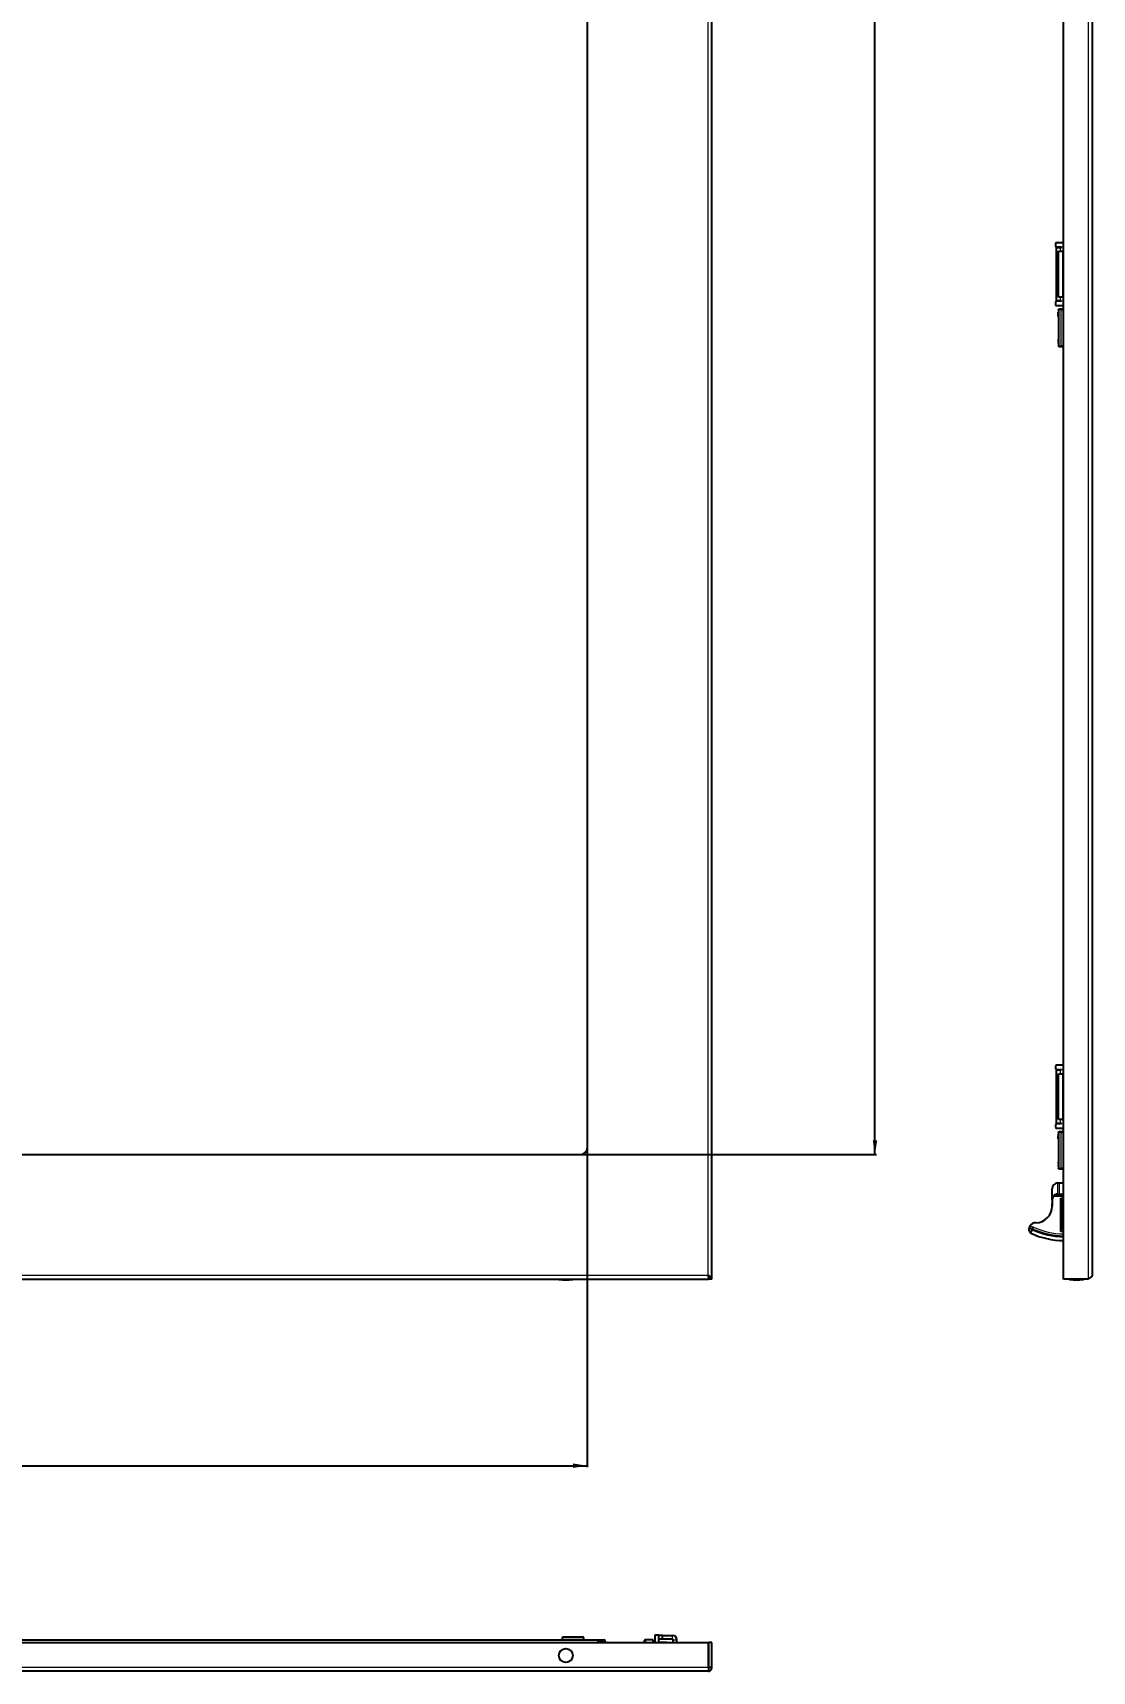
# Model space of a CAD drawing. Header units: millimetres. Extents: x -975 to 2049, y -1447 to 978.
# Drawn here: x -223 to 517, y -1427 to -281 of the extents above; entities that cross this region are included whole.
import ezdxf

# ---------------------------------------------------------------- set-up
doc = ezdxf.new("R2010")
doc.units = ezdxf.units.MM
doc.layers.add('FORMAT', color=7, linetype='Continuous')
doc.styles.add('SLDTEXTSTYLE0', font='TXT', dxfattribs={"width": 0.75})
doc.dimstyles.new('SLDDIMSTYLE0', dxfattribs={"dimtxt": 20, "dimasz": 10, "dimexe": 0, "dimexo": 0.0625, "dimgap": 5, "dimtad": 2, "dimdec": 1, "dimrnd": 1e-09, "dimzin": 12, "dimdsep": 46, "dimtxsty": 'SLDTEXTSTYLE0', "dimsah": 1, "dimcen": 0.09, "dimadec": 0, "dimazin": 3, "dimtfac": 1, "dimtofl": 0, "dimtmove": 0, "dimatfit": 3, "dimfxl": 0, "dimfrac": 2, "dimtolj": 1, "dimtzin": 12, "dimarcsym": 0})

# ---------------------------------------------------------------- blocks, each defined once
blk = doc.blocks.new('_D_2')
at = {"layer": 'FORMAT'}
for p, q in [((-655.6, -1060.7), (-655.6, -1284.2)), ((164.4, -1060.7), (164.4, -1284.2)), ((-655.6, -1283.2), (164.4, -1283.2))]:
    blk.add_line(p, q, dxfattribs=at)
for points in [[(-655.6, -1283.2), (-645.6, -1284.7), (-645.6, -1281.6)], [(164.4, -1283.2), (154.4, -1281.6), (154.4, -1284.7)]]:
    blk.add_solid(points, dxfattribs=at)
at = {"layer": 'FORMAT', "insert": (-267.7, -1257.4), "char_height": 20, "attachment_point": 1, "style": 'SLDTEXTSTYLE0'}
blk.add_mtext('820', dxfattribs=at)
blk = doc.blocks.new('_D_3')
at = {"layer": 'FORMAT'}
for p, q in [((159.5, 715.3), (366.4, 715.3)), ((365.4, -1065.7), (365.4, 715.3)), ((159.5, -1065.7), (366.4, -1065.7))]:
    blk.add_line(p, q, dxfattribs=at)
for points in [[(365.4, 715.3), (363.9, 705.3), (367, 705.3)], [(365.4, -1065.7), (367, -1055.7), (363.9, -1055.7)]]:
    blk.add_solid(points, dxfattribs=at)
at = {"layer": 'FORMAT', "insert": (339.7, -204.7), "char_height": 20, "attachment_point": 1, "rotation": 90, "style": 'SLDTEXTSTYLE0'}
blk.add_mtext('1781', dxfattribs=at)

msp = doc.modelspace()

# ---------------------------------------------------------------- linework, layer by layer
at = {"color": 7, "linetype": 'Continuous', "lineweight": 25}
for p, q in [((251.44, -1152.68), (251.44, 802.32)), ((497.27, -1152.68), (497.27, 802.32)), ((164.44, -1060.68), (164.44, 710.32)), ((517.27, -254.18), (517.27, -1150.08)), ((491.72, -428.68), (491.72, -430.68)), ((497.27, -428.18), (492.22, -428.18)), ((492.22, -431.18), (495.72, -431.18)), ((492.22, -431.18), (492.22, -431.48)), ((492.22, -468.88), (492.22, -431.48)), ((492.22, -431.48), (495.22, -431.48)), ((493.77, -434.18), (496.77, -434.18)), ((493.77, -466.18), (493.77, -434.18)), ((494.72, -431.18), (494.72, -431.48)), ((495.22, -431.48), (495.72, -431.48)), ((495.72, -431.48), (495.72, -431.18)), ((497.27, -434.18), (496.77, -434.18)), ((495.22, -468.88), (492.22, -468.88)), ((492.22, -468.88), (492.22, -469.18)), ((495.72, -469.18), (492.22, -469.18)), ((496.77, -466.18), (493.77, -466.18)), ((494.72, -468.88), (494.72, -469.18)), ((495.72, -468.88), (495.22, -468.88)), ((495.72, -469.18), (495.72, -468.88)), ((496.77, -466.18), (497.27, -466.18)), ((491.72, -469.68), (491.72, -471.68)), ((492.22, -472.18), (497.27, -472.18)), ((493.67, -475.18), (493.67, -500.18)), ((497.27, -474.68), (495.67, -474.68)), ((495.67, -500.68), (497.27, -500.68)), ((491.72, -1003.68), (491.72, -1005.68)), ((497.27, -1003.18), (492.22, -1003.18)), ((492.22, -1006.18), (495.72, -1006.18)), ((492.22, -1006.18), (492.22, -1006.48)), ((492.22, -1043.88), (492.22, -1006.48)), ((492.22, -1006.48), (495.22, -1006.48)), ((494.72, -1006.18), (494.72, -1006.48)), ((495.22, -1006.48), (495.72, -1006.48)), ((495.72, -1006.48), (495.72, -1006.18)), ((493.77, -1009.18), (496.77, -1009.18)), ((493.77, -1041.18), (493.77, -1009.18)), ((497.27, -1009.18), (496.77, -1009.18)), ((496.77, -1041.18), (493.77, -1041.18)), ((496.77, -1041.18), (497.27, -1041.18)), ((491.72, -1044.68), (491.72, -1046.68)), ((495.22, -1043.88), (492.22, -1043.88)), ((492.22, -1043.88), (492.22, -1044.18)), ((495.72, -1044.18), (492.22, -1044.18)), ((492.22, -1047.18), (497.27, -1047.18)), ((493.67, -1050.18), (493.67, -1075.18)), ((494.72, -1043.88), (494.72, -1044.18)), ((495.72, -1043.88), (495.22, -1043.88)), ((497.27, -1049.68), (495.67, -1049.68)), ((495.72, -1044.18), (495.72, -1043.88)), ((-650.56, -1065.68), (159.44, -1065.68)), ((495.67, -1075.68), (497.27, -1075.68)), ((493.27, -1085.53), (493.27, -1085.53)), ((493.27, -1085.53), (493.3, -1085.53)), ((493.3, -1085.53), (494.26, -1085.53)), ((494.26, -1085.53), (497.27, -1085.53)), ((489.17, -1097.86), (489.27, -1097.86)), ((489.17, -1097.99), (489.17, -1099.55)), ((489.17, -1097.99), (489.27, -1097.99)), ((489.17, -1099.55), (489.27, -1099.55)), ((489.27, -1095.47), (489.27, -1089.53)), ((489.27, -1095.47), (489.27, -1089.53)), ((489.27, -1097.53), (489.27, -1095.47)), ((489.27, -1097.53), (489.27, -1101.78)), ((493.27, -1093.53), (497.27, -1093.53)), ((495.27, -1096.03), (497.27, -1096.03)), ((495.27, -1098.68), (495.27, -1096.03)), ((495.27, -1116.68), (495.27, -1098.68)), ((496.27, -1097.68), (497.27, -1097.68)), ((489.16, -1099.68), (489.17, -1099.68)), ((489.17, -1099.68), (489.27, -1099.68)), ((489.17, -1099.75), (489.27, -1099.75)), ((489.17, -1099.88), (489.27, -1099.88)), ((489.17, -1100.88), (489.17, -1099.88)), ((489.17, -1100.88), (489.27, -1100.88)), ((489.17, -1101.38), (489.17, -1100.88)), ((489.17, -1101.38), (489.27, -1101.38)), ((475.54, -1117.71), (473.38, -1116.82)), ((495.27, -1119.33), (495.27, -1116.68)), ((497.27, -1119.33), (495.27, -1119.33)), ((497.27, -1117.68), (496.27, -1117.68)), ((-740.26, -1152.68), (249.14, -1152.68)), ((249.14, -1150.68), (249.14, -1152.68)), ((251.44, -1152.68), (249.44, -1152.68)), ((514.67, -1152.68), (497.27, -1152.68)), ((-740.26, -1406.84), (249.14, -1406.84)), ((-608.06, -1404.84), (171.94, -1404.84)), ((147.44, -1402.84), (146.94, -1403.34)), ((146.94, -1403.34), (146.94, -1404.84)), ((161.94, -1403.34), (146.94, -1403.34)), ((147.44, -1402.84), (161.44, -1402.84)), ((161.94, -1403.34), (161.44, -1402.84)), ((161.94, -1404.84), (161.94, -1403.34)), ((171.94, -1404.84), (175.94, -1404.84)), ((171.94, -1405.84), (171.94, -1404.84)), ((171.94, -1406.84), (171.94, -1405.84)), ((176.94, -1405.84), (176.94, -1406.84)), ((204.39, -1406.84), (204.39, -1405.39)), ((210.39, -1404.79), (204.99, -1404.79)), ((210.39, -1406.84), (210.39, -1404.79)), ((211.89, -1406.79), (210.64, -1406.79)), ((211.89, -1401.29), (214.39, -1401.29)), ((211.89, -1401.79), (211.89, -1401.29)), ((211.89, -1406.84), (211.89, -1401.79)), ((214.39, -1401.29), (214.39, -1401.79)), ((214.39, -1406.84), (214.39, -1401.79)), ((214.89, -1401.79), (214.39, -1401.83)), ((219.84, -1406.79), (214.39, -1406.79)), ((216.89, -1401.79), (214.89, -1401.79)), ((214.89, -1404.29), (216.89, -1404.29)), ((216.89, -1401.79), (223.89, -1401.79)), ((216.89, -1404.29), (216.89, -1401.79)), ((216.89, -1404.29), (223.89, -1404.29)), ((219.89, -1406.84), (219.84, -1406.79)), ((219.84, -1406.84), (219.84, -1406.79)), ((224.39, -1406.84), (224.39, -1404.79)), ((226.89, -1406.84), (226.89, -1404.79)), ((249.14, -1424.24), (249.14, -1406.84)), ((251.44, -1406.84), (249.44, -1406.84)), ((249.44, -1424.24), (249.44, -1406.84)), ((251.44, -1424.24), (251.44, -1406.84)), ((248.84, -1426.84), (-739.96, -1426.84)), ((251.44, -1424.24), (249.44, -1424.24))]:
    msp.add_line(p, q, dxfattribs=at)
at = {"color": 8, "linetype": 'Continuous', "lineweight": 18}
for p, q in [((514.67, -1152.68), (514.67, 802.32)), ((248.84, -1150.08), (248.84, 799.72)), ((495.22, -431.48), (495.22, -431.18)), ((495.22, -434.18), (495.22, -431.48)), ((496.77, -466.18), (496.77, -434.18)), ((495.22, -468.88), (495.22, -466.18)), ((495.22, -469.18), (495.22, -468.88)), ((495.67, -475.18), (497.27, -475.18)), ((495.67, -500.18), (495.67, -475.18)), ((497.27, -500.18), (495.67, -500.18)), ((495.22, -1006.48), (495.22, -1006.18)), ((495.22, -1009.18), (495.22, -1006.48)), ((496.77, -1041.18), (496.77, -1009.18)), ((495.22, -1043.88), (495.22, -1041.18)), ((495.22, -1044.18), (495.22, -1043.88)), ((495.67, -1050.18), (497.27, -1050.18)), ((495.67, -1075.18), (495.67, -1050.18)), ((497.27, -1075.18), (495.67, -1075.18)), ((493.3, -1093.03), (493.3, -1085.53)), ((494.26, -1085.53), (494.26, -1093.03)), ((489.27, -1089.53), (489.27, -1089.53)), ((497.27, -1095.03), (490.15, -1095.03)), ((493.27, -1093.53), (493.27, -1093.03)), ((493.27, -1093.03), (493.3, -1093.03)), ((493.3, -1093.53), (493.3, -1093.03)), ((493.3, -1093.03), (494.26, -1093.03)), ((494.26, -1093.03), (497.27, -1093.03)), ((495.27, -1098.68), (496.27, -1098.68)), ((496.27, -1097.68), (496.27, -1098.68)), ((497.27, -1098.68), (496.27, -1098.68)), ((496.27, -1098.68), (496.27, -1116.68)), ((473.94, -1115.43), (476.14, -1116.34)), ((495.27, -1116.68), (496.27, -1116.68)), ((496.27, -1116.68), (497.27, -1116.68)), ((496.27, -1117.68), (496.27, -1116.68)), ((-739.96, -1150.08), (248.84, -1150.08)), ((144.58, -1152.81), (149.44, -1152.81)), ((144.7, -1152.93), (149.44, -1152.93)), ((149.44, -1152.81), (154.31, -1152.81)), ((149.44, -1152.93), (154.19, -1152.93)), ((501.41, -1152.81), (511.13, -1152.81)), ((501.52, -1152.93), (511.02, -1152.93)), ((175.94, -1405.84), (171.94, -1405.84)), ((175.94, -1404.84), (175.94, -1405.84)), ((176.94, -1405.84), (175.94, -1405.84)), ((175.94, -1406.84), (175.94, -1405.84)), ((204.99, -1404.79), (204.99, -1406.84)), ((210.64, -1406.79), (210.64, -1406.84)), ((214.39, -1401.79), (211.89, -1401.79)), ((223.89, -1404.29), (223.89, -1401.79)), ((224.39, -1404.79), (226.89, -1404.79)), ((249.14, -1424.24), (-740.26, -1424.24))]:
    msp.add_line(p, q, dxfattribs=at)
at = {"color": 7, "linetype": 'Continuous', "lineweight": 25, "flags": 128}
for points in [[(249.44, -1413.34), (249.31, -1413.09), (249.14, -1412.82)], [(249.14, -1421.86), (249.31, -1421.59), (249.44, -1421.34)]]:
    msp.add_lwpolyline(points, dxfattribs=at)
at = {"color": 8, "linetype": 'Continuous', "lineweight": 18, "flags": 128}
for points in [[(249.14, -1413.42), (249.44, -1414.01), (249.44, -1414.03)], [(249.44, -1420.66), (249.44, -1420.68), (249.14, -1421.27)]]:
    msp.add_lwpolyline(points, dxfattribs=at)
at = {"color": 7, "linetype": 'Continuous', "lineweight": 25}
msp.add_circle((149.44, -1415.84), 4.86, dxfattribs=at)
msp.add_circle((149.44, -1415.84), 4.86, dxfattribs=at)
at = {"color": 8, "linetype": 'Continuous', "lineweight": 18}
msp.add_circle((149.44, -1415.84), 4.75, dxfattribs=at)
at = {"color": 7, "linetype": 'Continuous', "lineweight": 25}
for centre, radius, start, end in [((492.22, -428.68), 0.5, 90, 180), ((492.22, -430.68), 0.5, 180, 270), ((492.22, -469.68), 0.5, 90, 180), ((492.22, -471.68), 0.5, 180, 270), ((492.22, -1003.68), 0.5, 90, 180), ((492.22, -1005.68), 0.5, 180, 270), ((492.22, -1044.68), 0.5, 90, 180), ((492.22, -1046.68), 0.5, 180, 270), ((159.44, -1060.68), 5, 270, 0), ((493.27, -1089.53), 4, 90, 180), ((493.27, -1089.53), 4, 90, 180), ((493.27, -1097.53), 4, 141.31781, 180), ((496.27, -1098.68), 1, 90, 180), ((477.77, -1101.78), 11.5, 270, 0), ((477.77, -1117.78), 4.5, 90, 148.43185), ((498.27, -1067.63), 58.2, 245.70354, 269.01549), ((498.27, -1067.63), 55, 245.58594, 268.9582), ((496.27, -1116.68), 1, 180, 270), ((170.35, -1152.74), 25.77, 179.86102, 180.13898), ((144.71, -1152.81), 0.126, 180, 263.97442), ((149.45, -1107.93), 45.25, 263.97442, 269.9984), ((149.44, -1107.93), 45.25, 270.0016, 276.02558), ((154.18, -1152.81), 0.126, 276.02558, 0), ((128.54, -1152.74), 25.77, 359.86102, 0.13898), ((527.18, -1152.74), 25.77, 179.86102, 180.13898), ((501.54, -1152.81), 0.126, 180, 263.97442), ((506.27, -1107.93), 45.25, 263.97442, 269.9984), ((506.27, -1107.93), 45.25, 270.0016, 276.02558), ((511.01, -1152.81), 0.126, 276.02558, 0), ((485.37, -1152.74), 25.77, 359.86102, 0.13898), ((175.94, -1405.84), 1, 0, 90), ((204.99, -1405.39), 0.6, 90, 180), ((210.64, -1406.54), 0.25, 180, 270), ((214.89, -1404.79), 0.5, 90, 180), ((223.89, -1404.79), 3, 0, 90), ((223.89, -1404.79), 0.5, 360, 90), ((241.94, -1417.34), 7.5, 343.7398, 16.2602)]:
    msp.add_arc(centre, radius, start, end, dxfattribs=at)
at = {"color": 8, "linetype": 'Continuous', "lineweight": 18}
for centre, radius, start, end in [((493.27, -1097.53), 4.5, 90, 152.71955), ((493.77, -1093.04), 0.491, 271.15589, 1.11103), ((498.27, -1067.63), 55.65, 245.60841, 268.97035), ((498.27, -1067.63), 53.5, 245.55903, 268.92899)]:
    msp.add_arc(centre, radius, start, end, dxfattribs=at)
at = {"color": 7, "linetype": 'Continuous', "lineweight": 25}
for points, knots in [([(493.37, -477.18), (493.37, -477.12), (493.37, -477.04), (493.37, -476.95), (493.37, -476.86), (493.37, -476.73), (493.37, -476.7), (493.37, -476.68)], [0, 0, 0, 0, 0.1246927, 0.1871822, 0.2497734, 0.5000394, 1, 1, 1, 1]), ([(493.37, -477.39), (493.37, -477.39), (493.37, -477.38), (493.37, -477.37), (493.37, -477.36), (493.37, -477.34), (493.37, -477.3), (493.37, -477.26), (493.37, -477.21), (493.37, -477.19), (493.37, -477.18)], [0, 0, 0, 0, 0.1288253, 0.1801694, 0.2433966, 0.3698599, 0.4998642, 0.7496495, 0.8434763, 1, 1, 1, 1]), ([(493.37, -478.9), (493.37, -478.82), (493.37, -478.66), (493.37, -478.44), (493.37, -478.27), (493.37, -478.1), (493.37, -477.99), (493.37, -477.98), (493.37, -477.97)], [0, 0, 0, 0, 0.1250486, 0.2498861, 0.3708558, 0.4998199, 0.7496086, 1, 1, 1, 1]), ([(493.37, -479.74), (493.37, -479.73), (493.37, -479.72), (493.37, -479.64), (493.37, -479.54), (493.37, -479.41), (493.37, -479.2), (493.37, -479.02), (493.37, -478.9)], [0, 0, 0, 0, 0.25007, 0.3791813, 0.5004993, 0.6241696, 0.7508424, 1, 1, 1, 1]), ([(493.37, -495.62), (493.37, -495.63), (493.37, -495.64), (493.37, -495.73), (493.37, -495.82), (493.37, -495.95), (493.37, -496.16), (493.37, -496.34), (493.37, -496.47)], [0, 0, 0, 0, 0.2500695, 0.3795588, 0.5004992, 0.6245563, 0.7508428, 1, 1, 1, 1]), ([(493.37, -496.47), (493.37, -496.5), (493.37, -496.58), (493.37, -496.74), (493.37, -496.92), (493.37, -497.1), (493.37, -497.26), (493.37, -497.37), (493.37, -497.38), (493.37, -497.39)], [0, 0, 0, 0, 0.0626366, 0.1252782, 0.2500723, 0.3748405, 0.4999941, 0.7496958, 1, 1, 1, 1]), ([(493.37, -497.97), (493.37, -497.98), (493.37, -497.98), (493.37, -497.99), (493.37, -498), (493.37, -498.03), (493.37, -498.09), (493.37, -498.14), (493.37, -498.18)], [0, 0, 0, 0, 0.1310705, 0.1824367, 0.2437962, 0.3713877, 0.5004416, 1, 1, 1, 1]), ([(493.37, -498.18), (493.37, -498.21), (493.37, -498.26), (493.37, -498.35), (493.37, -498.41), (493.37, -498.5), (493.37, -498.63), (493.37, -498.66), (493.37, -498.68)], [0, 0, 0, 0, 0.0626863, 0.1251726, 0.1876279, 0.2501847, 0.5003136, 1, 1, 1, 1]), ([(493.37, -1052.18), (493.37, -1052.12), (493.37, -1052.04), (493.37, -1051.95), (493.37, -1051.86), (493.37, -1051.73), (493.37, -1051.7), (493.37, -1051.68)], [0, 0, 0, 0, 0.1246927, 0.1871822, 0.2497734, 0.5000394, 1, 1, 1, 1]), ([(493.37, -1052.39), (493.37, -1052.39), (493.37, -1052.38), (493.37, -1052.37), (493.37, -1052.36), (493.37, -1052.34), (493.37, -1052.3), (493.37, -1052.26), (493.37, -1052.21), (493.37, -1052.19), (493.37, -1052.18)], [0, 0, 0, 0, 0.1288253, 0.1801694, 0.2433966, 0.3698599, 0.4998642, 0.7496495, 0.8434763, 1, 1, 1, 1]), ([(493.37, -1053.9), (493.37, -1053.82), (493.37, -1053.66), (493.37, -1053.44), (493.37, -1053.27), (493.37, -1053.1), (493.37, -1052.99), (493.37, -1052.98), (493.37, -1052.97)], [0, 0, 0, 0, 0.1250486, 0.2498861, 0.3708558, 0.4998199, 0.7496086, 1, 1, 1, 1]), ([(493.37, -1054.74), (493.37, -1054.73), (493.37, -1054.72), (493.37, -1054.64), (493.37, -1054.54), (493.37, -1054.41), (493.37, -1054.2), (493.37, -1054.02), (493.37, -1053.9)], [0, 0, 0, 0, 0.25007, 0.3791813, 0.5004993, 0.6241696, 0.7508424, 1, 1, 1, 1]), ([(493.37, -1070.62), (493.37, -1070.63), (493.37, -1070.64), (493.37, -1070.73), (493.37, -1070.82), (493.37, -1070.95), (493.37, -1071.16), (493.37, -1071.34), (493.37, -1071.47)], [0, 0, 0, 0, 0.2500695, 0.3795588, 0.5004992, 0.6245563, 0.7508428, 1, 1, 1, 1]), ([(493.37, -1071.47), (493.37, -1071.5), (493.37, -1071.58), (493.37, -1071.74), (493.37, -1071.92), (493.37, -1072.1), (493.37, -1072.26), (493.37, -1072.37), (493.37, -1072.38), (493.37, -1072.39)], [0, 0, 0, 0, 0.06263661, 0.12527825, 0.25007232, 0.37484052, 0.49999408, 0.74969583, 1, 1, 1, 1]), ([(493.37, -1072.97), (493.37, -1072.98), (493.37, -1072.98), (493.37, -1072.99), (493.37, -1073), (493.37, -1073.03), (493.37, -1073.09), (493.37, -1073.14), (493.37, -1073.18)], [0, 0, 0, 0, 0.1310705, 0.1824367, 0.2437962, 0.3713877, 0.5004416, 1, 1, 1, 1]), ([(493.37, -1073.18), (493.37, -1073.21), (493.37, -1073.26), (493.37, -1073.35), (493.37, -1073.41), (493.37, -1073.5), (493.37, -1073.63), (493.37, -1073.66), (493.37, -1073.68)], [0, 0, 0, 0, 0.0626863, 0.12517257, 0.18762788, 0.25018469, 0.50031356, 1, 1, 1, 1]), ([(489.17, -1097.86), (489.17, -1097.86), (489.17, -1097.86), (489.17, -1097.89), (489.17, -1097.94), (489.17, -1097.98), (489.17, -1097.99)], [0, 0, 0, 0, 0.2808356, 0.55925, 0.7791823, 1, 1, 1, 1]), ([(489.17, -1099.55), (489.17, -1099.57), (489.17, -1099.61), (489.17, -1099.65), (489.17, -1099.68), (489.17, -1099.68), (489.17, -1099.68)], [0, 0, 0, 0, 0.2809531, 0.5593907, 0.7790729, 1, 1, 1, 1]), ([(489.27, -1097.46), (489.27, -1097.46), (489.27, -1097.46), (489.27, -1097.45), (489.27, -1097.44), (489.27, -1097.35), (489.27, -1097.02), (489.27, -1096.39), (489.27, -1095.79), (489.27, -1095.47)], [0, 0, 0, 0, 0.0016702, 0.0038887, 0.0095313, 0.0343611, 0.1327508, 0.5262135, 1, 1, 1, 1]), ([(490.15, -1095.03), (490.32, -1094.84), (490.75, -1094.37), (491.69, -1093.79), (492.58, -1093.56), (493.16, -1093.53), (493.27, -1093.53), (493.27, -1093.53)], [0, 0, 0, 0, 0.1941403, 0.4852754, 0.8987792, 0.9967692, 1, 1, 1, 1]), ([(489.17, -1099.61), (489.17, -1099.64), (489.17, -1099.68), (489.17, -1099.75), (489.17, -1099.75), (489.17, -1099.75)], [0, 0, 0, 0, 0.280801, 0.5596212, 1, 1, 1, 1]), ([(474.32, -1120.67), (474.29, -1120.64), (474.21, -1120.54), (473.75, -1119.9), (473.23, -1118.71), (473.3, -1117.54), (473.33, -1117.05)], [0, 0, 0, 0, 0.1016514, 0.3451277, 0.7290479, 1, 1, 1, 1]), ([(473.38, -1116.82), (473.37, -1116.87), (473.35, -1116.94), (473.33, -1117.03), (473.33, -1117.05)], [0, 0, 0, 0, 0.78940274, 1, 1, 1, 1]), ([(475.29, -1118.31), (475.29, -1118.31), (475.29, -1118.31), (475.29, -1118.29), (475.27, -1118.26), (475.16, -1118.16), (474.66, -1117.84), (474.02, -1117.47), (473.48, -1117.15), (473.33, -1117.05)], [0, 0, 0, 0, 0.0037482, 0.0086979, 0.0182752, 0.0547407, 0.1991768, 0.7745776, 1, 1, 1, 1]), ([(473.38, -1116.82), (473.38, -1116.8), (473.39, -1116.77), (473.45, -1116.52), (473.57, -1116.16), (473.74, -1115.77), (473.88, -1115.53), (473.94, -1115.43)], [0, 0, 0, 0, 0.2129003, 0.4257071, 0.6406126, 0.8533821, 1, 1, 1, 1]), ([(474.32, -1120.67), (474.33, -1120.62), (474.37, -1120.53), (474.61, -1119.96), (474.94, -1119.17), (475.2, -1118.54), (475.29, -1118.31)], [0, 0, 0, 0, 0.2373508, 0.5299542, 0.8303306, 1, 1, 1, 1]), ([(475.54, -1117.71), (475.55, -1117.7), (475.56, -1117.67), (475.66, -1117.43), (475.81, -1117.08), (475.98, -1116.71), (476.09, -1116.45), (476.13, -1116.35), (476.14, -1116.34)], [0, 0, 0, 0, 0.2146349, 0.4292693, 0.6439174, 0.8585946, 0.982146, 1, 1, 1, 1]), ([(248.84, -1150.08), (248.87, -1150.42), (248.89, -1150.76), (248.94, -1151.39), (248.97, -1151.68), (249.02, -1152.16), (249.04, -1152.35), (249.09, -1152.61), (249.12, -1152.68), (249.14, -1152.68)], [0, 0, 0, 0, 0.25, 0.25, 0.5, 0.5, 0.75, 0.75, 1, 1, 1, 1]), ([(249.44, -1152.68), (249.44, -1152.25), (249.38, -1151.81), (249.16, -1150.95), (249, -1150.51), (248.84, -1150.08)], [0, 0, 0, 0, 0.5, 0.5, 1, 1, 1, 1]), ([(251.44, -1152.68), (251.44, -1152.46), (251.38, -1152.25), (251.12, -1151.81), (250.92, -1151.6), (250.44, -1151.16), (250.15, -1150.95), (249.52, -1150.51), (249.18, -1150.3), (248.84, -1150.08)], [0, 0, 0, 0, 0.25, 0.25, 0.5, 0.5, 0.75, 0.75, 1, 1, 1, 1]), ([(248.84, -1150.08), (248.89, -1150.24), (248.94, -1150.39), (249.04, -1150.62), (249.09, -1150.68), (249.14, -1150.68)], [0, 0, 0, 0, 0.5, 0.5, 1, 1, 1, 1]), ([(517.27, -1150.08), (517.27, -1150.3), (517.2, -1150.51), (516.94, -1150.95), (516.75, -1151.16), (516.27, -1151.6), (515.98, -1151.81), (515.35, -1152.25), (515.01, -1152.46), (514.67, -1152.68)], [0, 0, 0, 0, 0.25, 0.25, 0.5, 0.5, 0.75, 0.75, 1, 1, 1, 1]), ([(248.84, -1424.84), (249, -1424.84), (249.16, -1424.78), (249.38, -1424.56), (249.44, -1424.4), (249.44, -1424.24)], [0, 0, 0, 0, 0.5, 0.5, 1, 1, 1, 1]), ([(248.84, -1426.84), (249.02, -1426.84), (249.19, -1426.82), (249.52, -1426.76), (249.68, -1426.71), (250, -1426.58), (250.15, -1426.5), (250.43, -1426.31), (250.56, -1426.2), (250.81, -1425.96), (250.91, -1425.83), (251.1, -1425.54), (251.18, -1425.39), (251.38, -1424.92), (251.44, -1424.59), (251.44, -1424.24)], [0, 0, 0, 0, 0.125, 0.125, 0.25, 0.25, 0.375, 0.375, 0.5, 0.5, 0.625, 0.625, 0.75, 0.75, 1, 1, 1, 1]), ([(249.14, -1424.24), (249.12, -1424.58), (249.09, -1424.92), (249.04, -1425.55), (249.02, -1425.84), (248.97, -1426.32), (248.94, -1426.51), (248.89, -1426.77), (248.87, -1426.84), (248.84, -1426.84)], [0, 0, 0, 0, 0.25, 0.25, 0.5, 0.5, 0.75, 0.75, 1, 1, 1, 1])]:
    msp.add_open_spline(points, degree=3, knots=knots, dxfattribs=at)
for points in [[(493.67, -475.18), (493.68, -475.12), (493.69, -474.98), (493.81, -474.82), (493.98, -474.7), (494.11, -474.69), (494.17, -474.68)], [(495.67, -474.68), (495.48, -474.68), (495.08, -474.68), (494.59, -474.68), (494.24, -474.68), (494.19, -474.68), (494.17, -474.68)], [(494.17, -500.68), (494.11, -500.67), (493.98, -500.66), (493.81, -500.54), (493.69, -500.38), (493.68, -500.25), (493.67, -500.18)], [(494.17, -500.68), (494.19, -500.68), (494.24, -500.68), (494.59, -500.68), (495.08, -500.68), (495.48, -500.68), (495.67, -500.68)], [(493.67, -1050.18), (493.68, -1050.12), (493.69, -1049.98), (493.81, -1049.82), (493.98, -1049.7), (494.11, -1049.69), (494.17, -1049.68)], [(495.67, -1049.68), (495.48, -1049.68), (495.08, -1049.68), (494.59, -1049.68), (494.24, -1049.68), (494.19, -1049.68), (494.17, -1049.68)], [(494.17, -1075.68), (494.11, -1075.67), (493.98, -1075.66), (493.81, -1075.54), (493.69, -1075.38), (493.68, -1075.25), (493.67, -1075.18)], [(494.17, -1075.68), (494.19, -1075.68), (494.24, -1075.68), (494.59, -1075.68), (495.08, -1075.68), (495.48, -1075.68), (495.67, -1075.68)]]:
    msp.add_open_spline(points, degree=3, dxfattribs=at)
at = {"color": 8, "linetype": 'Continuous', "lineweight": 18}
for points in [[(495.67, -475.18), (495.41, -475.18), (494.89, -475.18), (494.23, -475.18), (493.76, -475.18), (493.7, -475.18), (493.67, -475.18)], [(495.67, -474.68), (495.67, -474.69), (495.67, -474.7), (495.67, -474.82), (495.67, -474.98), (495.67, -475.12), (495.67, -475.18)], [(493.67, -500.18), (493.7, -500.18), (493.76, -500.18), (494.23, -500.18), (494.89, -500.18), (495.41, -500.18), (495.67, -500.18)], [(495.67, -500.18), (495.67, -500.25), (495.67, -500.38), (495.67, -500.54), (495.67, -500.66), (495.67, -500.67), (495.67, -500.68)], [(495.67, -1050.18), (495.41, -1050.18), (494.89, -1050.18), (494.23, -1050.18), (493.76, -1050.18), (493.7, -1050.18), (493.67, -1050.18)], [(495.67, -1049.68), (495.67, -1049.69), (495.67, -1049.7), (495.67, -1049.82), (495.67, -1049.98), (495.67, -1050.12), (495.67, -1050.18)], [(493.67, -1075.18), (493.7, -1075.18), (493.76, -1075.18), (494.23, -1075.18), (494.89, -1075.18), (495.41, -1075.18), (495.67, -1075.18)], [(495.67, -1075.18), (495.67, -1075.25), (495.67, -1075.38), (495.67, -1075.54), (495.67, -1075.66), (495.67, -1075.67), (495.67, -1075.68)]]:
    msp.add_open_spline(points, degree=3, dxfattribs=at)

# ---------------------------------------------------------------- dimensions: what is measured, and where the dimension line sits
at = {"layer": 'FORMAT'}
dim = msp.add_linear_dim(base=(365.45, 715.32), p1=(159.44, -1065.68), p2=(159.44, 715.32), angle=90, dimstyle='SLDDIMSTYLE0', dxfattribs=at)
dim.commit()
dim.dimension.update_dxf_attribs({"geometry": '_D_3', "text_midpoint": (365.45, -175.18), "dimtype": 160})
dim = msp.add_linear_dim(base=(164.44, -1283.18), p1=(-655.56, -1060.68), p2=(164.44, -1060.68), dimstyle='SLDDIMSTYLE0', dxfattribs=at)
dim.commit()
dim.dimension.update_dxf_attribs({"geometry": '_D_2', "text_midpoint": (-245.56, -1283.18), "dimtype": 160})

doc.saveas('drawing.dxf')
